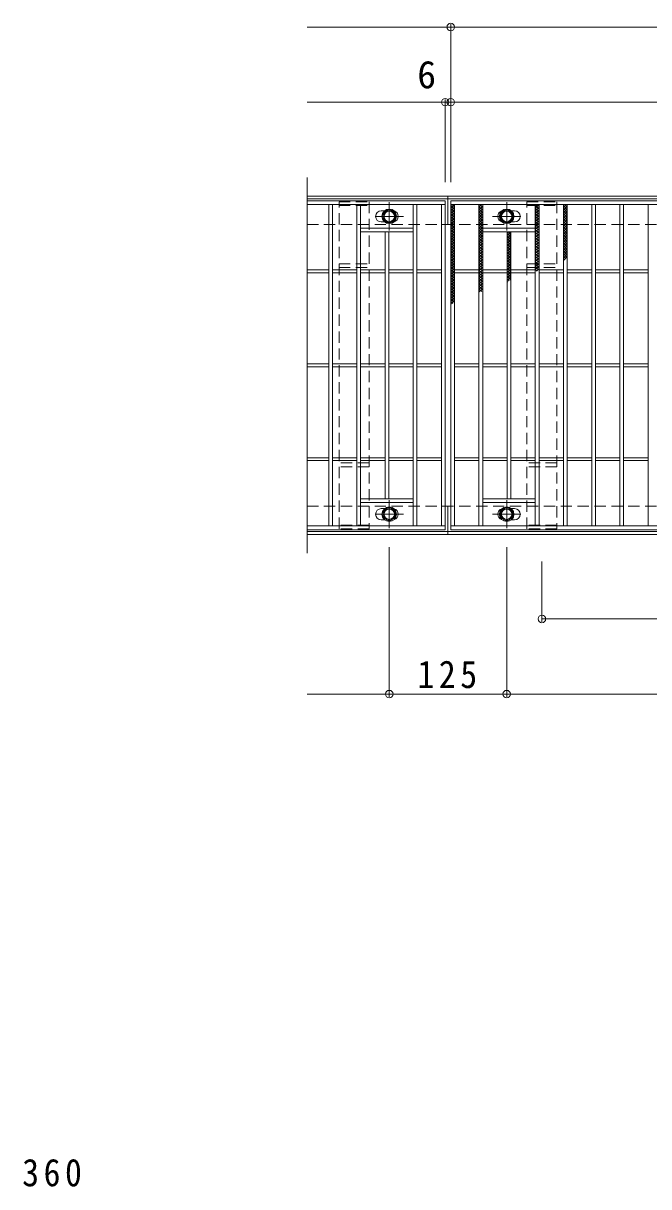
# Model space of a CAD drawing. Units: millimetres on the paper, enlarged 2 times, with parts at other scales. Extents: x -407 to 421, y -392 to 305.
# Drawn here: x -179.4 to -46.3, y 50.9 to 298.6 of the extents above; entities that cross this region are included whole.
import ezdxf
from ezdxf.enums import TextEntityAlignment as Align

# ---------------------------------------------------------------- set-up
doc = ezdxf.new("R2010")
doc.units = ezdxf.units.MM
doc.header["$LTSCALE"] = 2
doc.header["$PDMODE"] = 32
doc.header["$PDSIZE"] = 1.6
doc.linetypes.add('CHAIN1', pattern=[8, 5, -1, 1, -1])
doc.linetypes.add('DASHED1', pattern=[1.8, 1.2, -0.6])
for name, color, linetype, lineweight in [('C-1_躯体', 2, 'Continuous', 9), ('C-2_仕上', 3, 'Continuous', 9), ('C-4_文字', 7, 'Continuous', 9), ('C-8_ハッチ', 3, 'DASHED1', 9), ('C-9_記号', 6, 'Continuous', 5), ('C-B_衛生陶器', 2, 'Continuous', 9), ('D-4_文字', 7, 'Continuous', 9)]:
    doc.layers.add(name, color=color, linetype=linetype, lineweight=lineweight)
doc.styles.add('ＭＳ ゴシック', font='')
doc.styles.get('ＭＳ ゴシック').set_extended_font_data('MS Gothic')

msp = doc.modelspace()

# ---------------------------------------------------------------- linework, layer by layer
at = {"layer": 'C-1_躯体'}
for p, q in [((-119.021, 261.786), (140.979, 261.786)), ((-119.021, 261.186), (140.979, 261.186)), ((-89.021, 255.786), (-89.021, 261.786)), ((-89.021, 189.786), (-89.021, 195.786)), ((-119.021, 190.386), (140.979, 190.386)), ((-119.021, 189.786), (140.979, 189.786))]:
    msp.add_line(p, q, dxfattribs=at)
at = {"layer": 'C-1_躯体', "linetype": 'DASHED1'}
for p, q in [((-119.021, 255.786), (140.979, 255.786)), ((-119.021, 195.786), (140.979, 195.786))]:
    msp.add_line(p, q, dxfattribs=at)
at = {"layer": 'C-2_仕上'}
for p, q in [((-119.021, 265.786), (-119.021, 185.786)), ((-119.021, 260.786), (-89.621, 260.786)), ((-89.621, 190.786), (-89.621, 260.786)), ((-88.421, 260.786), (110.379, 260.786)), ((-88.421, 190.786), (-88.421, 260.786)), ((-119.021, 259.986), (-89.621, 259.986)), ((-114.421, 191.586), (-114.421, 259.986)), ((-113.621, 191.586), (-113.621, 259.986)), ((-108.421, 191.586), (-108.421, 259.986)), ((-107.621, 191.586), (-107.621, 259.986)), ((-103.221, 258.686), (-102.502, 258.686)), ((-96.421, 191.586), (-96.421, 259.986)), ((-95.621, 191.586), (-95.621, 259.986)), ((-90.421, 259.986), (-90.421, 191.586)), ((-88.421, 259.986), (110.379, 259.986)), ((-87.621, 191.586), (-87.621, 259.986)), ((-82.421, 191.586), (-82.421, 259.986)), ((-81.621, 191.586), (-81.621, 259.986)), ((-75.54, 258.686), (-74.821, 258.686)), ((-70.421, 191.586), (-70.421, 259.986)), ((-69.621, 191.586), (-69.621, 259.986)), ((-64.421, 191.586), (-64.421, 259.986)), ((-63.621, 191.586), (-63.621, 259.986)), ((-58.421, 191.586), (-58.421, 259.986)), ((-57.621, 191.586), (-57.621, 259.986)), ((-52.421, 191.586), (-52.421, 259.986)), ((-51.621, 191.586), (-51.621, 259.986)), ((-46.421, 191.586), (-46.421, 259.986)), ((-102.502, 256.286), (-103.221, 256.286)), ((-74.821, 256.286), (-75.54, 256.286)), ((-96.421, 254.986), (-107.621, 254.986)), ((-96.421, 254.186), (-107.621, 254.186)), ((-102.421, 197.386), (-102.421, 254.186)), ((-101.621, 197.386), (-101.621, 254.186)), ((-81.621, 254.986), (-70.421, 254.986)), ((-81.621, 254.186), (-70.421, 254.186)), ((-76.421, 197.386), (-76.421, 254.186)), ((-75.621, 197.386), (-75.621, 254.186)), ((-119.021, 246.086), (-114.421, 246.086)), ((-119.021, 245.486), (-114.421, 245.486)), ((-113.621, 246.086), (-108.421, 246.086)), ((-113.621, 245.486), (-108.421, 245.486)), ((-107.621, 246.086), (-102.421, 246.086)), ((-107.621, 245.486), (-102.421, 245.486)), ((-101.621, 246.086), (-96.421, 246.086)), ((-101.621, 245.486), (-96.421, 245.486)), ((-95.621, 246.086), (-90.421, 246.086)), ((-95.621, 245.486), (-90.421, 245.486)), ((-87.621, 246.086), (-82.421, 246.086)), ((-87.621, 245.486), (-82.421, 245.486)), ((-81.621, 246.086), (-76.421, 246.086)), ((-81.621, 245.486), (-76.421, 245.486)), ((-75.621, 246.086), (-70.421, 246.086)), ((-75.621, 245.486), (-70.421, 245.486)), ((-69.621, 246.086), (-64.421, 246.086)), ((-69.621, 245.486), (-64.421, 245.486)), ((-63.621, 246.086), (-58.421, 246.086)), ((-63.621, 245.486), (-58.421, 245.486)), ((-57.621, 246.086), (-52.421, 246.086)), ((-57.621, 245.486), (-52.421, 245.486)), ((-51.621, 246.086), (-46.421, 246.086)), ((-51.621, 245.486), (-46.421, 245.486)), ((-119.021, 226.086), (-114.421, 226.086)), ((-119.021, 225.486), (-114.421, 225.486)), ((-113.621, 226.086), (-108.421, 226.086)), ((-113.621, 225.486), (-108.421, 225.486)), ((-107.621, 226.086), (-102.421, 226.086)), ((-107.621, 225.486), (-102.421, 225.486)), ((-101.621, 226.086), (-96.421, 226.086)), ((-101.621, 225.486), (-96.421, 225.486)), ((-95.621, 226.086), (-90.421, 226.086)), ((-95.621, 225.486), (-90.421, 225.486)), ((-87.621, 226.086), (-82.421, 226.086)), ((-87.621, 225.486), (-82.421, 225.486)), ((-81.621, 226.086), (-76.421, 226.086)), ((-81.621, 225.486), (-76.421, 225.486)), ((-75.621, 226.086), (-70.421, 226.086)), ((-75.621, 225.486), (-70.421, 225.486)), ((-69.621, 226.086), (-64.421, 226.086)), ((-69.621, 225.486), (-64.421, 225.486)), ((-63.621, 226.086), (-58.421, 226.086)), ((-63.621, 225.486), (-58.421, 225.486)), ((-57.621, 226.086), (-52.421, 226.086)), ((-57.621, 225.486), (-52.421, 225.486)), ((-51.621, 226.086), (-46.421, 226.086)), ((-51.621, 225.486), (-46.421, 225.486)), ((-119.021, 206.086), (-114.421, 206.086)), ((-113.621, 206.086), (-108.421, 206.086)), ((-107.621, 206.086), (-102.421, 206.086)), ((-101.621, 206.086), (-96.421, 206.086)), ((-95.621, 206.086), (-90.421, 206.086)), ((-87.621, 206.086), (-82.421, 206.086)), ((-81.621, 206.086), (-76.421, 206.086)), ((-75.621, 206.086), (-70.421, 206.086)), ((-69.621, 206.086), (-64.421, 206.086)), ((-63.621, 206.086), (-58.421, 206.086)), ((-57.621, 206.086), (-52.421, 206.086)), ((-51.621, 206.086), (-46.421, 206.086)), ((-119.021, 205.486), (-114.421, 205.486)), ((-113.621, 205.486), (-108.421, 205.486)), ((-107.621, 205.486), (-102.421, 205.486)), ((-101.621, 205.486), (-96.421, 205.486)), ((-95.621, 205.486), (-90.421, 205.486)), ((-87.621, 205.486), (-82.421, 205.486)), ((-81.621, 205.486), (-76.421, 205.486)), ((-75.621, 205.486), (-70.421, 205.486)), ((-69.621, 205.486), (-64.421, 205.486)), ((-63.621, 205.486), (-58.421, 205.486)), ((-57.621, 205.486), (-52.421, 205.486)), ((-51.621, 205.486), (-46.421, 205.486)), ((-96.421, 197.386), (-107.621, 197.386)), ((-96.421, 196.586), (-107.621, 196.586)), ((-81.621, 197.386), (-70.421, 197.386)), ((-81.621, 196.586), (-70.421, 196.586)), ((-103.221, 195.286), (-102.502, 195.286)), ((-75.54, 195.286), (-74.821, 195.286)), ((-89.621, 191.586), (-119.021, 191.586)), ((-89.621, 190.786), (-119.021, 190.786)), ((-102.502, 192.886), (-103.221, 192.886)), ((110.379, 191.586), (-88.421, 191.586)), ((110.379, 190.786), (-88.421, 190.786)), ((-74.821, 192.886), (-75.54, 192.886))]:
    msp.add_line(p, q, dxfattribs=at)
for centre, start, end in [((-103.221, 257.486), 90, 180), ((-100.821, 257.486), 0, 73.66518), ((-77.221, 257.486), 106.33482, 180), ((-74.821, 257.486), 0, 90), ((-103.221, 257.486), 180, 270), ((-100.821, 257.486), 286.33482, 0), ((-77.221, 257.486), 180, 253.66518), ((-74.821, 257.486), 270, 0), ((-103.221, 194.086), 90, 180), ((-103.221, 194.086), 180, 270), ((-100.821, 194.086), 0, 73.66518), ((-100.821, 194.086), 286.33482, 0), ((-77.221, 194.086), 106.33482, 180), ((-77.221, 194.086), 180, 253.66518), ((-74.821, 194.086), 0, 90), ((-74.821, 194.086), 270, 0)]:
    msp.add_arc(centre, 1.2, start, end, dxfattribs=at)
at = {"layer": 'C-4_文字'}
for p, q in [((-119.021, 297.786), (-88.421, 297.786)), ((-88.421, 298.386), (-88.421, 264.786)), ((-88.421, 297.786), (111.579, 297.786)), ((-89.621, 282.386), (-89.621, 264.786)), ((-119.021, 281.786), (-89.621, 281.786)), ((-89.621, 281.786), (-88.421, 281.786)), ((-88.421, 281.786), (110.379, 281.786)), ((-101.521, 155.186), (-101.521, 187.086)), ((-76.521, 155.186), (-76.521, 187.086)), ((-69.021, 171.186), (-69.021, 183.986)), ((-69.021, 171.786), (110.979, 171.786)), ((-101.521, 155.786), (-119.021, 155.786)), ((-101.521, 155.786), (-76.521, 155.786)), ((-76.521, 155.786), (98.479, 155.786))]:
    msp.add_line(p, q, dxfattribs=at)
for p in [(-88.421, 297.786), (-89.621, 281.786), (-88.421, 281.786), (-69.021, 171.786), (-101.521, 155.786), (-76.521, 155.786)]:
    msp.add_point(p, dxfattribs=at)
at = {"layer": 'C-8_ハッチ'}
for p, q in [((-112.221, 259.786), (-105.821, 259.786)), ((-72.221, 259.786), (-65.821, 259.786)), ((-112.221, 247.386), (-105.821, 247.386)), ((-112.221, 246.586), (-105.821, 246.586)), ((-72.221, 247.386), (-65.821, 247.386)), ((-72.221, 246.586), (-65.821, 246.586)), ((-105.821, 204.986), (-112.221, 204.986)), ((-105.821, 204.186), (-112.221, 204.186)), ((-65.821, 204.986), (-72.221, 204.986)), ((-65.821, 204.186), (-72.221, 204.186)), ((-105.821, 191.786), (-112.221, 191.786)), ((-65.821, 191.786), (-72.221, 191.786))]:
    msp.add_line(p, q, dxfattribs=at)
for points in [[(-112.221, 260.586), (-105.821, 260.586), (-105.821, 190.986), (-112.221, 190.986)], [(-72.221, 260.586), (-65.821, 260.586), (-65.821, 190.986), (-72.221, 190.986)]]:
    msp.add_lwpolyline(points, close=True, dxfattribs=at)
at = {"layer": 'C-9_記号'}
for p, q in [((-88.421, 259.228), (-87.663, 259.986)), ((-88.421, 259.794), (-88.229, 259.986)), ((-88.421, 259.739), (-87.621, 258.939)), ((-88.421, 258.663), (-87.621, 259.463)), ((-88.421, 259.173), (-87.621, 258.373)), ((-88.421, 258.097), (-87.621, 258.897)), ((-88.421, 258.607), (-87.621, 257.807)), ((-88.421, 257.531), (-87.621, 258.331)), ((-88.421, 258.042), (-87.621, 257.242)), ((-88.421, 256.966), (-87.621, 257.766)), ((-88.103, 259.986), (-87.621, 259.504)), ((-82.421, 259.451), (-81.886, 259.986)), ((-82.421, 258.885), (-81.621, 259.685)), ((-82.421, 259.618), (-81.621, 258.818)), ((-82.421, 258.32), (-81.621, 259.12)), ((-82.421, 259.052), (-81.621, 258.252)), ((-82.421, 257.754), (-81.621, 258.554)), ((-82.421, 258.487), (-81.621, 257.687)), ((-82.421, 257.188), (-81.621, 257.988)), ((-82.421, 257.921), (-81.621, 257.121)), ((-82.224, 259.986), (-81.621, 259.384)), ((-81.658, 259.986), (-81.621, 259.949)), ((-70.421, 259.743), (-70.178, 259.986)), ((-70.421, 259.177), (-69.621, 259.977)), ((-70.421, 259.789), (-69.621, 258.989)), ((-70.421, 258.611), (-69.621, 259.412)), ((-70.421, 259.224), (-69.621, 258.424)), ((-70.421, 258.046), (-69.621, 258.846)), ((-70.421, 258.658), (-69.621, 257.858)), ((-70.421, 257.48), (-69.621, 258.28)), ((-70.421, 258.092), (-69.621, 257.292)), ((-70.421, 256.914), (-69.621, 257.714)), ((-70.053, 259.986), (-69.621, 259.555)), ((-64.421, 259.436), (-63.871, 259.986)), ((-64.421, 259.705), (-63.621, 258.905)), ((-64.421, 258.871), (-63.621, 259.671)), ((-64.421, 259.14), (-63.621, 258.34)), ((-64.421, 258.305), (-63.621, 259.105)), ((-64.421, 258.574), (-63.621, 257.774)), ((-64.421, 257.739), (-63.621, 258.539)), ((-64.421, 258.008), (-63.621, 257.208)), ((-64.421, 257.174), (-63.621, 257.974)), ((-64.137, 259.986), (-63.621, 259.471)), ((-88.421, 257.476), (-87.621, 256.676)), ((-88.421, 256.4), (-87.621, 257.2)), ((-88.421, 256.91), (-87.621, 256.11)), ((-88.421, 255.834), (-87.621, 256.634)), ((-88.421, 256.345), (-87.621, 255.544)), ((-88.421, 255.268), (-87.621, 256.069)), ((-88.421, 255.779), (-87.621, 254.979)), ((-88.421, 254.703), (-87.621, 255.503)), ((-88.421, 255.213), (-87.621, 254.413)), ((-82.421, 256.623), (-81.621, 257.423)), ((-82.421, 257.355), (-81.621, 256.555)), ((-82.421, 256.057), (-81.621, 256.857)), ((-82.421, 256.79), (-81.621, 255.99)), ((-82.421, 255.491), (-81.621, 256.291)), ((-82.421, 256.224), (-81.621, 255.424)), ((-82.421, 254.925), (-81.621, 255.726)), ((-82.421, 255.658), (-81.621, 254.858)), ((-82.421, 254.36), (-81.621, 255.16)), ((-82.421, 255.093), (-81.621, 254.293)), ((-70.421, 257.527), (-69.621, 256.727)), ((-70.421, 256.349), (-69.621, 257.149)), ((-70.421, 256.961), (-69.621, 256.161)), ((-70.421, 255.783), (-69.621, 256.583)), ((-70.421, 256.395), (-69.621, 255.595)), ((-70.421, 255.217), (-69.621, 256.017)), ((-70.421, 255.83), (-69.621, 255.03)), ((-70.421, 254.652), (-69.621, 255.452)), ((-70.421, 255.264), (-69.621, 254.464)), ((-64.421, 257.443), (-63.621, 256.643)), ((-64.421, 256.608), (-63.621, 257.408)), ((-64.421, 256.877), (-63.621, 256.077)), ((-64.421, 256.042), (-63.621, 256.842)), ((-64.421, 256.311), (-63.621, 255.511)), ((-64.421, 255.476), (-63.621, 256.276)), ((-64.421, 255.746), (-63.621, 254.946)), ((-64.421, 254.911), (-63.621, 255.711)), ((-64.421, 255.18), (-63.621, 254.38)), ((-64.421, 254.345), (-63.621, 255.145)), ((-88.421, 254.137), (-87.621, 254.937)), ((-88.421, 254.647), (-87.621, 253.847)), ((-88.421, 253.572), (-87.621, 254.371)), ((-88.421, 254.082), (-87.621, 253.282)), ((-88.421, 253.006), (-87.621, 253.806)), ((-88.421, 253.516), (-87.621, 252.716)), ((-88.421, 252.44), (-87.621, 253.24)), ((-88.421, 252.95), (-87.621, 252.15)), ((-88.421, 251.874), (-87.621, 252.674)), ((-82.421, 253.794), (-81.621, 254.594)), ((-82.421, 254.527), (-81.621, 253.727)), ((-82.421, 253.228), (-81.621, 254.029)), ((-82.421, 253.961), (-81.621, 253.161)), ((-82.421, 252.663), (-81.621, 253.463)), ((-82.421, 253.396), (-81.621, 252.596)), ((-82.421, 252.097), (-81.621, 252.897)), ((-82.421, 252.83), (-81.621, 252.03)), ((-76.421, 254.008), (-76.243, 254.186)), ((-76.421, 253.442), (-75.677, 254.186)), ((-76.421, 253.832), (-75.621, 253.032)), ((-76.421, 252.876), (-75.621, 253.676)), ((-76.421, 253.266), (-75.621, 252.466)), ((-76.421, 252.311), (-75.621, 253.111)), ((-76.421, 252.7), (-75.621, 251.9)), ((-76.21, 254.186), (-75.621, 253.597)), ((-70.421, 254.086), (-69.621, 254.886)), ((-70.421, 254.698), (-69.621, 253.898)), ((-70.421, 253.52), (-69.621, 254.32)), ((-70.421, 254.133), (-69.621, 253.332)), ((-70.421, 252.955), (-69.621, 253.755)), ((-70.421, 253.567), (-69.621, 252.767)), ((-70.421, 252.389), (-69.621, 253.189)), ((-70.421, 253.001), (-69.621, 252.201)), ((-70.421, 251.823), (-69.621, 252.623)), ((-64.421, 254.614), (-63.621, 253.814)), ((-64.421, 253.779), (-63.621, 254.579)), ((-64.421, 254.049), (-63.621, 253.248)), ((-64.421, 253.214), (-63.621, 254.014)), ((-64.421, 253.483), (-63.621, 252.683)), ((-64.421, 252.648), (-63.621, 253.448)), ((-64.421, 252.917), (-63.621, 252.117)), ((-64.421, 252.082), (-63.621, 252.882)), ((-88.421, 252.385), (-87.621, 251.585)), ((-88.421, 251.309), (-87.621, 252.109)), ((-88.421, 251.819), (-87.621, 251.019)), ((-88.421, 250.743), (-87.621, 251.543)), ((-88.421, 251.253), (-87.621, 250.453)), ((-88.421, 250.177), (-87.621, 250.977)), ((-88.421, 250.688), (-87.621, 249.888)), ((-88.421, 249.612), (-87.621, 250.412)), ((-82.421, 251.531), (-81.621, 252.332)), ((-82.421, 252.264), (-81.621, 251.464)), ((-82.421, 250.966), (-81.621, 251.766)), ((-82.421, 251.699), (-81.621, 250.898)), ((-82.421, 250.4), (-81.621, 251.2)), ((-82.421, 251.133), (-81.621, 250.333)), ((-82.421, 249.834), (-81.621, 250.634)), ((-82.421, 250.567), (-81.621, 249.767)), ((-76.421, 251.745), (-75.621, 252.545)), ((-76.421, 252.135), (-75.621, 251.335)), ((-76.421, 251.179), (-75.621, 251.979)), ((-76.421, 251.569), (-75.621, 250.769)), ((-76.421, 250.614), (-75.621, 251.414)), ((-76.421, 251.003), (-75.621, 250.203)), ((-76.421, 250.048), (-75.621, 250.848)), ((-76.421, 250.438), (-75.621, 249.638)), ((-76.421, 249.482), (-75.621, 250.282)), ((-70.421, 252.435), (-69.621, 251.635)), ((-70.421, 251.258), (-69.621, 252.058)), ((-70.421, 251.87), (-69.621, 251.07)), ((-70.421, 250.692), (-69.621, 251.492)), ((-70.421, 251.304), (-69.621, 250.504)), ((-70.421, 250.126), (-69.621, 250.926)), ((-70.421, 250.738), (-69.621, 249.938)), ((-70.421, 249.561), (-69.621, 250.36)), ((-70.421, 250.173), (-69.621, 249.373)), ((-64.421, 252.351), (-63.621, 251.551)), ((-64.421, 251.517), (-63.621, 252.317)), ((-64.421, 251.786), (-63.621, 250.986)), ((-64.421, 250.951), (-63.621, 251.751)), ((-64.421, 251.22), (-63.621, 250.42)), ((-64.421, 250.385), (-63.621, 251.185)), ((-64.421, 250.654), (-63.621, 249.854)), ((-64.421, 249.82), (-63.621, 250.62)), ((-88.421, 250.122), (-87.621, 249.322)), ((-88.421, 249.046), (-87.621, 249.846)), ((-88.421, 249.556), (-87.621, 248.756)), ((-88.421, 248.48), (-87.621, 249.28)), ((-88.421, 248.991), (-87.621, 248.19)), ((-88.421, 247.915), (-87.621, 248.715)), ((-88.421, 248.425), (-87.621, 247.625)), ((-88.421, 247.349), (-87.621, 248.149)), ((-88.421, 247.859), (-87.621, 247.059)), ((-82.421, 249.269), (-81.621, 250.069)), ((-82.421, 250.002), (-81.621, 249.201)), ((-82.421, 248.703), (-81.621, 249.503)), ((-82.421, 249.436), (-81.621, 248.636)), ((-82.421, 248.137), (-81.621, 248.937)), ((-82.421, 248.87), (-81.621, 248.07)), ((-82.421, 247.572), (-81.621, 248.372)), ((-82.421, 248.304), (-81.621, 247.504)), ((-82.421, 247.006), (-81.621, 247.806)), ((-82.421, 247.739), (-81.621, 246.939)), ((-76.421, 249.872), (-75.621, 249.072)), ((-76.421, 248.916), (-75.621, 249.717)), ((-76.421, 249.306), (-75.621, 248.506)), ((-76.421, 248.351), (-75.621, 249.151)), ((-76.421, 248.741), (-75.621, 247.941)), ((-76.421, 247.785), (-75.621, 248.585)), ((-76.421, 248.175), (-75.621, 247.375)), ((-76.421, 247.219), (-75.621, 248.02)), ((-70.421, 248.995), (-69.621, 249.795)), ((-70.421, 249.607), (-69.621, 248.807)), ((-70.421, 248.429), (-69.621, 249.229)), ((-70.421, 249.041), (-69.621, 248.241)), ((-70.421, 247.863), (-69.621, 248.664)), ((-70.421, 248.476), (-69.621, 247.676)), ((-70.421, 247.298), (-69.621, 248.098)), ((-70.421, 247.91), (-69.621, 247.11)), ((-64.421, 250.089), (-63.621, 249.289)), ((-64.421, 249.254), (-63.621, 250.054)), ((-64.421, 249.523), (-63.621, 248.723)), ((-64.421, 248.688), (-63.621, 249.488)), ((-64.421, 248.957), (-63.93, 248.466)), ((-64.421, 248.123), (-63.621, 248.923)), ((-64.421, 248.392), (-64.248, 248.218)), ((-88.421, 246.783), (-87.621, 247.583)), ((-88.421, 247.294), (-87.621, 246.494)), ((-88.421, 246.218), (-87.621, 247.018)), ((-88.421, 246.728), (-87.621, 245.928)), ((-88.421, 245.652), (-87.621, 246.452)), ((-88.421, 246.162), (-87.621, 245.362)), ((-88.421, 245.086), (-87.621, 245.886)), ((-88.421, 245.596), (-87.621, 244.797)), ((-88.421, 244.52), (-87.621, 245.321)), ((-82.421, 246.44), (-81.621, 247.24)), ((-82.421, 247.173), (-81.621, 246.373)), ((-82.421, 245.875), (-81.621, 246.675)), ((-82.421, 246.607), (-81.621, 245.807)), ((-82.421, 246.516), (-82.142, 246.237)), ((-82.421, 245.309), (-81.621, 246.109)), ((-82.421, 246.042), (-81.621, 245.242)), ((-82.421, 244.743), (-81.621, 245.543)), ((-82.421, 245.476), (-81.621, 244.676)), ((-76.421, 247.609), (-75.621, 246.809)), ((-76.421, 246.654), (-75.621, 247.454)), ((-76.421, 247.044), (-75.621, 246.243)), ((-76.421, 246.088), (-75.621, 246.888)), ((-76.421, 246.478), (-75.621, 245.678)), ((-76.421, 245.522), (-75.621, 246.322)), ((-76.421, 245.912), (-75.621, 245.112)), ((-76.421, 244.957), (-75.621, 245.757)), ((-76.421, 245.346), (-75.621, 244.546)), ((-76.421, 244.391), (-75.621, 245.191)), ((-70.421, 246.732), (-69.621, 247.532)), ((-70.421, 247.344), (-69.621, 246.544)), ((-70.421, 246.166), (-69.621, 246.966)), ((-70.421, 246.779), (-69.789, 246.146)), ((-70.421, 246.213), (-70.107, 245.898)), ((-70.185, 245.837), (-69.621, 246.401)), ((-88.421, 245.031), (-87.621, 244.231)), ((-88.421, 243.955), (-87.621, 244.755)), ((-88.421, 244.465), (-87.621, 243.665)), ((-88.421, 243.389), (-87.621, 244.189)), ((-88.421, 243.899), (-87.621, 243.099)), ((-88.421, 242.823), (-87.621, 243.624)), ((-88.421, 243.334), (-87.621, 242.534)), ((-88.421, 242.258), (-87.621, 243.058)), ((-88.421, 242.768), (-87.621, 241.968)), ((-82.421, 244.177), (-81.621, 244.978)), ((-82.421, 244.91), (-81.621, 244.11)), ((-82.421, 243.612), (-81.621, 244.412)), ((-82.421, 244.345), (-81.621, 243.545)), ((-82.421, 243.046), (-81.621, 243.846)), ((-82.421, 243.779), (-81.621, 242.979)), ((-82.421, 242.481), (-81.621, 243.281)), ((-82.421, 243.213), (-81.621, 242.413)), ((-82.421, 241.915), (-81.621, 242.715)), ((-76.421, 244.781), (-75.621, 243.981)), ((-76.421, 243.825), (-75.621, 244.625)), ((-76.421, 244.215), (-75.965, 243.759)), ((-76.421, 243.649), (-76.283, 243.511)), ((-75.766, 243.915), (-75.621, 244.06)), ((-88.421, 241.692), (-87.621, 242.492)), ((-88.421, 242.202), (-87.621, 241.402)), ((-88.421, 241.126), (-87.621, 241.926)), ((-88.421, 241.637), (-87.621, 240.837)), ((-88.421, 240.561), (-87.621, 241.361)), ((-88.421, 241.071), (-87.621, 240.271)), ((-88.421, 239.995), (-87.621, 240.795)), ((-88.421, 240.505), (-87.621, 239.705)), ((-88.421, 239.429), (-87.621, 240.229)), ((-82.421, 242.648), (-81.621, 241.848)), ((-82.421, 241.349), (-81.621, 242.149)), ((-82.421, 242.082), (-81.824, 241.485)), ((-88.421, 239.94), (-87.683, 239.202)), ((-88.421, 238.864), (-87.621, 239.664)), ((-88.421, 239.374), (-88.001, 238.954)), ((-88.421, 238.808), (-88.318, 238.706))]:
    msp.add_line(p, q, dxfattribs=at)
at = {"layer": 'C-B_衛生陶器', "color": 7, "linetype": 'CHAIN1'}
for p, q in [((-101.521, 254.486), (-101.521, 260.486)), ((-76.521, 254.486), (-76.521, 260.486)), ((-104.521, 257.486), (-98.521, 257.486)), ((-79.521, 257.486), (-73.521, 257.486)), ((-101.521, 191.086), (-101.521, 197.086)), ((-76.521, 191.086), (-76.521, 197.086)), ((-104.521, 194.086), (-98.521, 194.086)), ((-79.521, 194.086), (-73.521, 194.086))]:
    msp.add_line(p, q, dxfattribs=at)
at = {"layer": 'C-B_衛生陶器'}
for points in [[(-102.82, 256.736), (-101.521, 255.986), (-100.222, 256.736), (-100.222, 258.236), (-101.521, 258.986), (-102.82, 258.236)], [(-77.82, 256.736), (-76.521, 255.986), (-75.222, 256.736), (-75.222, 258.236), (-76.521, 258.986), (-77.82, 258.236)], [(-102.82, 193.336), (-101.521, 192.586), (-100.222, 193.336), (-100.222, 194.836), (-101.521, 195.586), (-102.82, 194.836)], [(-77.82, 193.336), (-76.521, 192.586), (-75.222, 193.336), (-75.222, 194.836), (-76.521, 195.586), (-77.82, 194.836)]]:
    msp.add_lwpolyline(points, close=True, dxfattribs=at)
for centre, radius in [((-101.521, 257.486), 1.55), ((-101.521, 257.486), 1.3), ((-101.521, 257.486), 1.1), ((-76.521, 257.486), 1.55), ((-76.521, 257.486), 1.3), ((-76.521, 257.486), 1.1), ((-101.521, 194.086), 1.55), ((-101.521, 194.086), 1.3), ((-101.521, 194.086), 1.1), ((-76.521, 194.086), 1.55), ((-76.521, 194.086), 1.3), ((-76.521, 194.086), 1.1)]:
    msp.add_circle(centre, radius, dxfattribs=at)

# ---------------------------------------------------------------- texts
at = {"layer": 'C-4_文字', "color": 2, "style": 'ＭＳ ゴシック'}
msp.add_text('6', height=5.865, dxfattribs=at).set_placement((-95.55, 282.986), align=Align.BOTTOM_LEFT)
at = {"layer": 'C-4_文字', "color": 2, "insert": (-95.521, 156.986), "char_height": 5.865, "attachment_point": 7, "style": 'ＭＳ ゴシック'}
msp.add_mtext('\\T1.27;\\W0.9;125', dxfattribs=at)
at = {"layer": 'D-4_文字', "color": 2, "insert": (-179.679, 50.93), "char_height": 5.865, "attachment_point": 7, "style": 'ＭＳ ゴシック'}
msp.add_mtext('\\T1.27;\\W0.9;360', dxfattribs=at)

doc.saveas('drawing.dxf')
